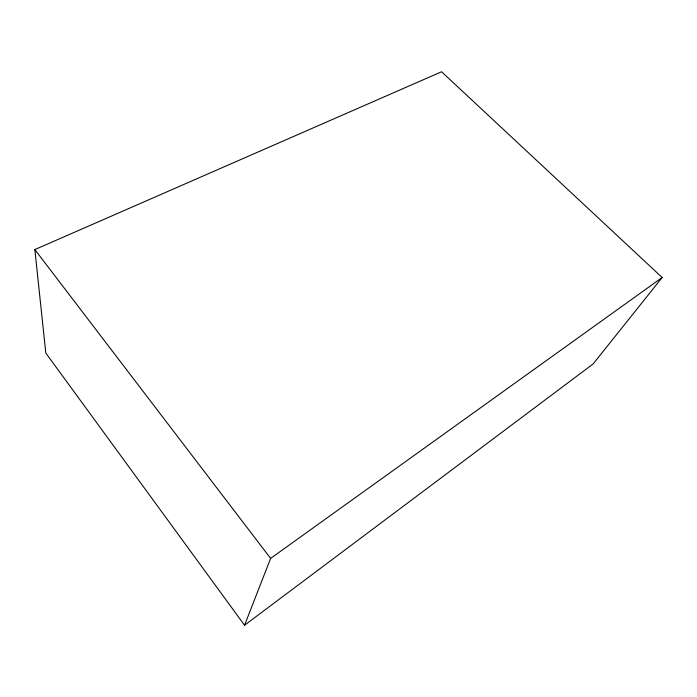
<?xml version="1.0" encoding="UTF-8"?>
<svg xmlns="http://www.w3.org/2000/svg" width="697" height="697" viewBox="0 0 697 697"><rect width="100%" height="100%" fill="white"/><g stroke="black" fill="none" stroke-linecap="round" stroke-linejoin="round"><path stroke-width="1.05" d="M244.551 625.244L270.628 558.402L662.15 277.511L441.584 71.756L34.85 249.587L45.802 353.03L244.551 625.244L593.13 363.939L662.15 277.511M34.85 249.587L270.628 558.402"/></g></svg>
